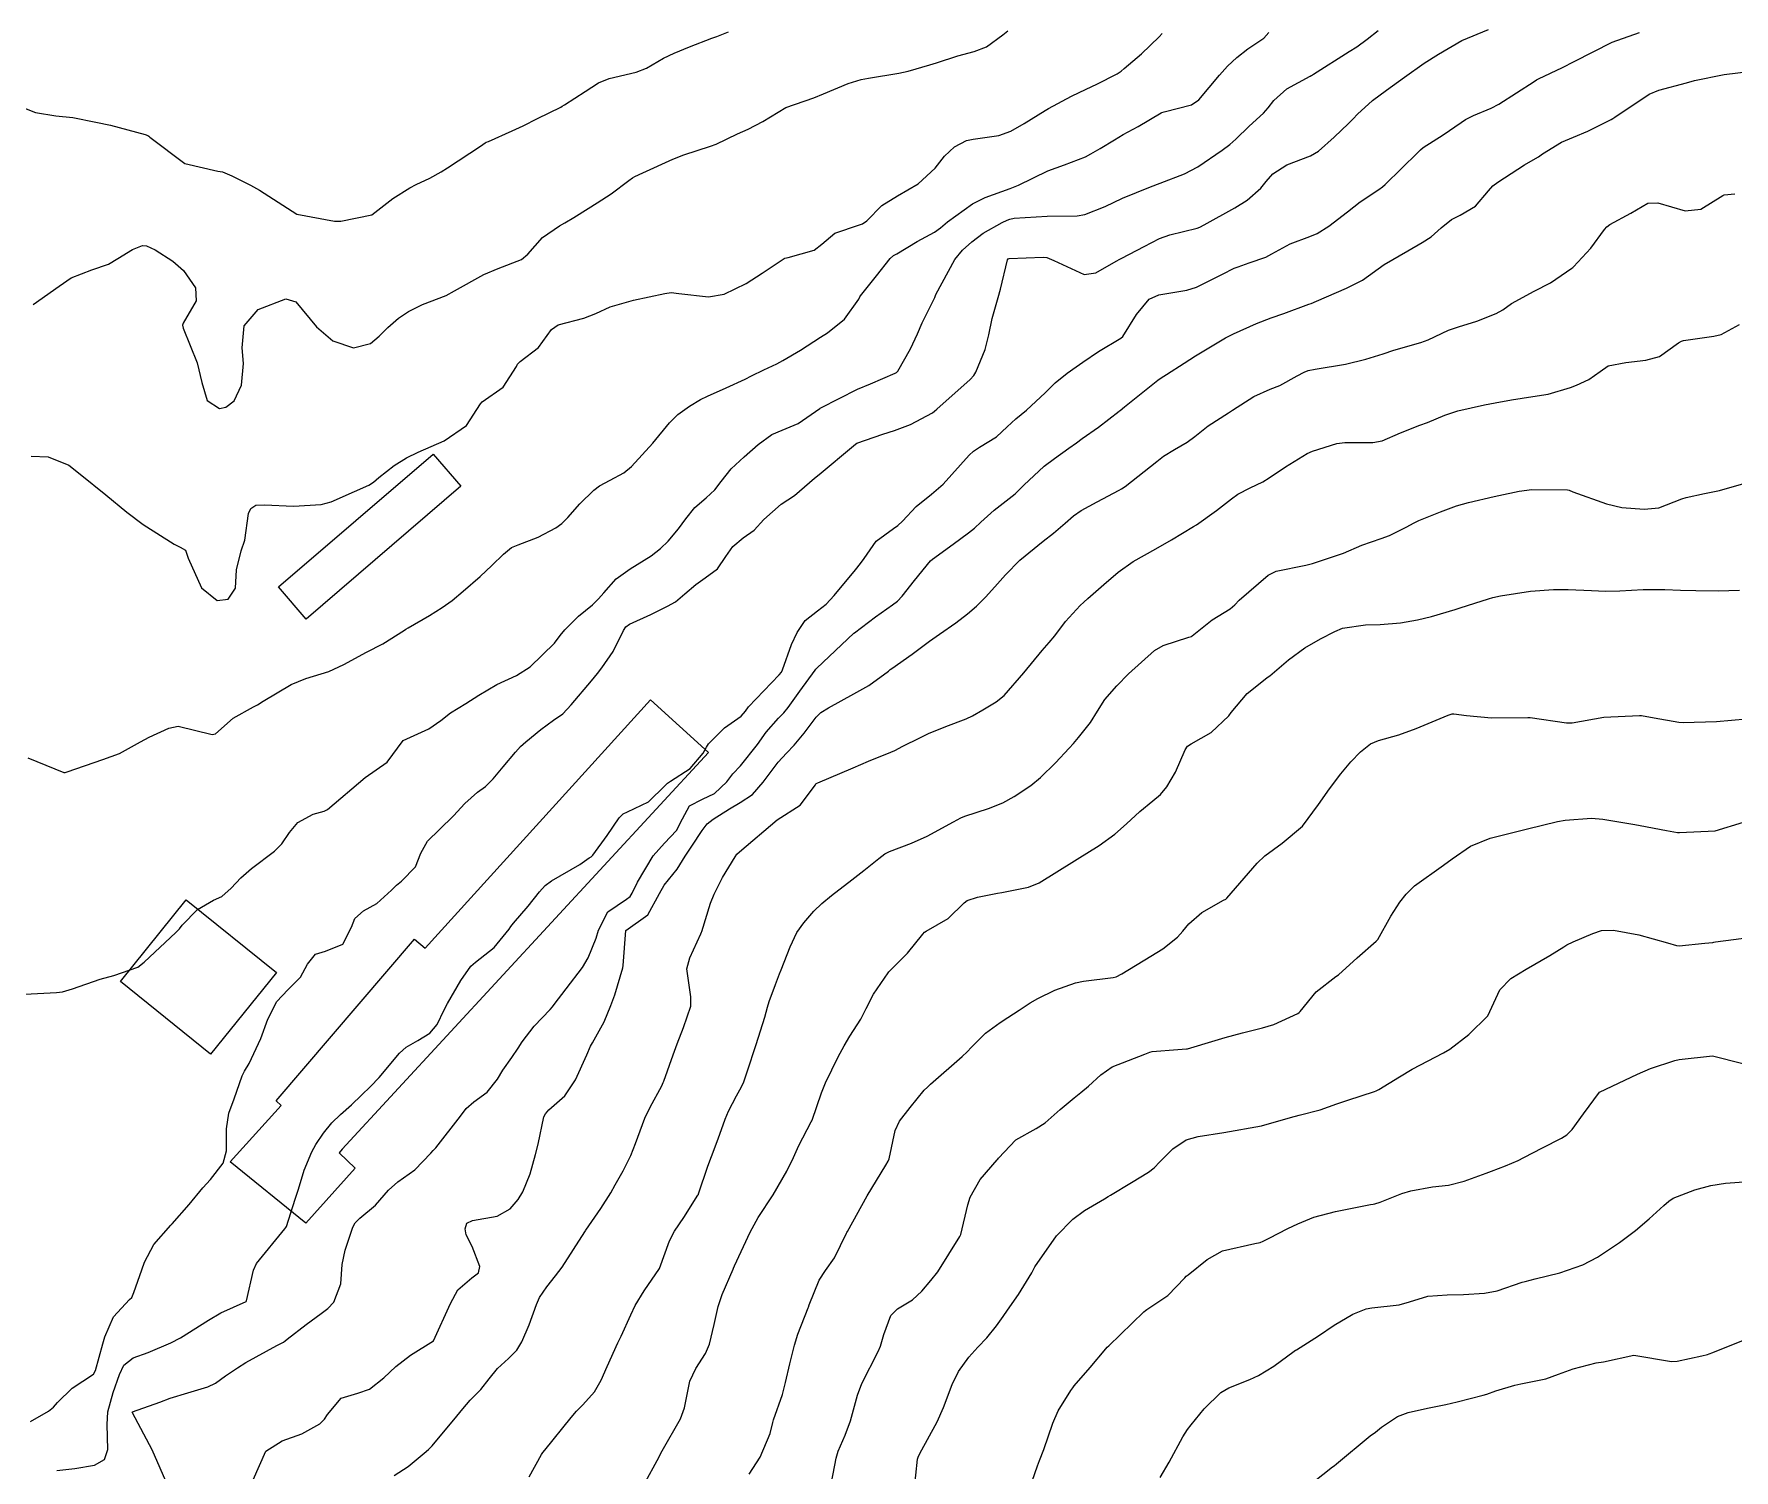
# Model space of a CAD drawing. Header units: metres. Extents: x 298520 to 308411, y 7433745 to 7450750.
# Drawn here: x 301594 to 301684.6, y 7442464.9 to 7442541.5 of the extents above; entities that cross this region are included whole.
import ezdxf

# ---------------------------------------------------------------- set-up
doc = ezdxf.new("R2010")
doc.units = ezdxf.units.M
doc.header["$LTSCALE"] = 10
doc.linetypes.add('DASHED', pattern=[0.75, 0.5, -0.25])
for name, color, linetype in [('Curvas de Nivel 1m', 11, 'Continuous'), ('Curvas de Nivel 5m', 15, 'Continuous'), ('Edificações', 30, 'Continuous'), ('Vias Secundárias', 230, 'DASHED')]:
    doc.layers.add(name, color=color, linetype=linetype)

msp = doc.modelspace()

# ---------------------------------------------------------------- linework, layer by layer
at = {"layer": 'Curvas de Nivel 1m', "flags": 128}
for points, elevation in [([(301592.093, 7442538.09), (301594.085, 7442537.313), (301595.171, 7442537.14), (301596.083, 7442537.048), (301597.301, 7442536.807), (301598.079, 7442536.645), (301599.925, 7442536.151), (301600.074, 7442536.096), (301600.129, 7442536.055), (301600.18, 7442535.998), (301602.052, 7442534.602), (301603.805, 7442534.194), (301604.046, 7442534.143), (301604.549, 7442533.942), (301605.555, 7442533.444), (301606.035, 7442533.177), (301608.023, 7442531.9), (301610.017, 7442531.514), (301610.364, 7442531.528), (301612.023, 7442531.85), (301613.144, 7442532.726), (301614.038, 7442533.299), (301614.384, 7442533.482), (301615.102, 7442533.819), (301615.714, 7442534.148), (301616.048, 7442534.363), (301617.803, 7442535.527), (301618.062, 7442535.702), (301618.111, 7442535.731), (301618.23, 7442535.778), (301619.498, 7442536.34), (301620.075, 7442536.597), (301620.842, 7442536.988), (301622.091, 7442537.607), (301622.17, 7442537.651), (301622.295, 7442537.728), (301623.384, 7442538.433), (301624.105, 7442538.905), (301624.676, 7442539.136), (301626.111, 7442539.461), (301626.667, 7442539.682), (301627.568, 7442540.221), (301628.125, 7442540.481), (301628.96, 7442540.822), (301630.137, 7442541.274), (301630.403, 7442541.372), (301631.032, 7442541.627)], 708), ([(301593.525, 7442490.287), (301595.205, 7442490.374), (301595.527, 7442490.417), (301596.066, 7442490.58), (301597.534, 7442491.085), (301598.256, 7442491.292), (301599.54, 7442491.733), (301599.884, 7442491.995), (301601.559, 7442493.578), (301601.757, 7442493.772), (301601.911, 7442493.967), (301602.716, 7442494.818), (301603.583, 7442495.299), (301604.024, 7442495.508), (301604.515, 7442495.941), (301605.034, 7442496.5), (301605.604, 7442496.997), (301606.82, 7442497.912), (301607.222, 7442498.303), (301607.628, 7442498.911), (301608.079, 7442499.453), (301608.893, 7442499.887), (301609.478, 7442500.049), (301609.645, 7442500.134), (301611.663, 7442501.85), (301612.838, 7442502.672), (301613.683, 7442503.83), (301615.061, 7442504.448), (301615.699, 7442504.894), (301616.214, 7442505.294), (301617.029, 7442505.79), (301617.717, 7442506.234), (301618.678, 7442506.816), (301619.728, 7442507.297), (301620.463, 7442507.749), (301621.746, 7442509.022), (301622.059, 7442509.418), (301622.302, 7442509.725), (301623.028, 7442510.453), (301623.773, 7442511.05), (301624.108, 7442511.377), (301624.382, 7442511.704), (301625.04, 7442512.448), (301625.796, 7442512.983), (301626.913, 7442513.673), (301627.413, 7442514.061), (301627.815, 7442514.449), (301628.366, 7442515.113), (301628.754, 7442515.651), (301629.237, 7442516.248), (301629.844, 7442516.77), (301630.3, 7442517.184), (301630.645, 7442517.632), (301631.172, 7442518.315), (301631.866, 7442518.955), (301632.614, 7442519.609), (301633.332, 7442520.145), (301633.885, 7442520.371), (301634.739, 7442520.733), (301635.902, 7442521.536), (301635.921, 7442521.552), (301635.948, 7442521.569), (301637.913, 7442522.56), (301638.606, 7442522.843), (301639.922, 7442523.406), (301639.994, 7442523.447), (301640.06, 7442523.519), (301640.738, 7442524.709), (301641.107, 7442525.508), (301641.359, 7442526.099), (301641.97, 7442527.337), (301642.026, 7442527.445), (301642.043, 7442527.499), (301642.085, 7442527.609), (301643.093, 7442529.484), (301643.511, 7442529.967), (301644.007, 7442530.42), (301644.599, 7442530.879), (301645.618, 7442531.454), (301645.894, 7442531.581), (301646.025, 7442531.629), (301646.268, 7442531.689), (301648.027, 7442531.793), (301649.622, 7442531.809), (301650.028, 7442531.871), (301651.114, 7442532.307), (301652.037, 7442532.751), (301653.534, 7442533.358), (301654.045, 7442533.541), (301655.341, 7442534.046), (301656.054, 7442534.419), (301657.352, 7442535.311), (301657.757, 7442535.615), (301658.072, 7442535.899), (301658.792, 7442536.584), (301659.548, 7442537.285), (301659.808, 7442537.57), (301660.1, 7442537.959), (301660.798, 7442538.581), (301662.041, 7442539.261), (301662.089, 7442539.284), (301662.113, 7442539.295), (301662.218, 7442539.362), (301664.126, 7442540.567), (301664.535, 7442540.82), (301665.088, 7442541.22), (301665.668, 7442541.687)], 712), ([(301593.671, 7442502.891), (301595.594, 7442502.12), (301595.664, 7442502.109), (301595.766, 7442502.151), (301597.671, 7442502.818), (301598.556, 7442503.129), (301599.68, 7442503.744), (301600.142, 7442503.993), (301601.193, 7442504.475), (301601.692, 7442504.587), (301603.502, 7442504.135), (301603.686, 7442504.182), (301604.63, 7442505.01), (301605.708, 7442505.626), (301605.912, 7442505.725), (301606.227, 7442505.922), (301607.722, 7442506.811), (301608.491, 7442507.126), (301609.729, 7442507.509), (301610.522, 7442507.868), (301611.74, 7442508.527), (301612.6, 7442508.986), (301613.752, 7442509.705), (301613.828, 7442509.753), (301613.948, 7442509.828), (301615.089, 7442510.491), (301615.77, 7442510.918), (301616.291, 7442511.287), (301616.883, 7442511.793), (301617.791, 7442512.578), (301618.42, 7442513.151), (301619.03, 7442513.768), (301619.461, 7442514.111), (301619.811, 7442514.266), (301620.89, 7442514.671), (301621.824, 7442515.166), (301622.153, 7442515.402), (301622.472, 7442515.724), (301623.112, 7442516.446), (301623.847, 7442517.167), (301624.161, 7442517.396), (301624.72, 7442517.701), (301625.449, 7442518.102), (301625.86, 7442518.436), (301626.991, 7442519.673), (301627.89, 7442520.767), (301628.337, 7442521.214), (301628.959, 7442521.649), (301629.543, 7442522.007), (301629.908, 7442522.194), (301630.913, 7442522.625), (301631.918, 7442523.098), (301632.259, 7442523.267), (301632.916, 7442523.6), (301633.599, 7442523.92), (301633.928, 7442524.084), (301634.868, 7442524.646), (301635.94, 7442525.328), (301636.316, 7442525.564), (301637.207, 7442526.298), (301637.97, 7442527.367), (301638.032, 7442527.479), (301638.07, 7442527.539), (301638.916, 7442528.598), (301639.641, 7442529.524), (301639.834, 7442529.683), (301639.997, 7442529.784), (301641.084, 7442530.432), (301642.015, 7442530.939), (301642.341, 7442531.173), (301642.709, 7442531.49), (301644.033, 7442532.451), (301644.709, 7442532.79), (301646.041, 7442533.258), (301646.487, 7442533.443), (301648.051, 7442534.205), (301648.941, 7442534.524), (301650.059, 7442534.96), (301650.345, 7442535.112), (301650.841, 7442535.392), (301651.603, 7442535.852), (301652.074, 7442536.139), (301652.872, 7442536.578), (301654.092, 7442537.301), (301654.125, 7442537.317), (301654.248, 7442537.348), (301655.706, 7442537.725), (301656.099, 7442537.988), (301657.21, 7442539.314), (301657.633, 7442539.794), (301658.127, 7442540.255), (301658.723, 7442540.706), (301659.562, 7442541.286), (301659.843, 7442541.586)], 711), ([(301593.81, 7442467.502), (301594.78, 7442468.055), (301595.039, 7442468.27), (301595.26, 7442468.512), (301596.037, 7442469.273), (301597.17, 7442470.022), (301597.285, 7442470.23), (301597.669, 7442471.646), (301597.788, 7442472.015), (301598.235, 7442473.089), (301599.097, 7442474.002), (301599.213, 7442474.112), (301599.329, 7442474.39), (301599.757, 7442475.586), (301599.891, 7442475.995), (301600.401, 7442476.951), (301601.308, 7442477.981), (301601.34, 7442478.013), (301601.374, 7442478.043), (301602.282, 7442479.074), (301603.011, 7442479.956), (301603.407, 7442480.406), (301604.082, 7442481.278), (301604.27, 7442481.942), (301604.274, 7442483.103), (301604.397, 7442483.94), (301604.675, 7442484.717), (301605.099, 7442485.934), (301605.224, 7442486.184), (301605.48, 7442486.603), (301606.097, 7442487.921), (301606.469, 7442488.955), (301606.949, 7442489.909), (301607.529, 7442490.526), (301608.221, 7442491.208), (301608.586, 7442491.89), (301609.005, 7442492.429), (301609.55, 7442492.592), (301610.473, 7442492.952), (301610.936, 7442493.866), (301611.106, 7442494.329), (301611.576, 7442494.746), (301612.291, 7442495.134), (301613.066, 7442495.835), (301613.324, 7442496.104), (301613.598, 7442496.317), (301614.351, 7442497.077), (301614.634, 7442497.82), (301614.976, 7442498.46), (301615.626, 7442499.083), (301616.372, 7442499.799), (301616.968, 7442500.465), (301617.652, 7442501.063), (301618.07, 7442501.363), (301618.482, 7442501.772), (301619.026, 7442502.41), (301619.677, 7442503.192), (301619.94, 7442503.498), (301620.22, 7442503.755), (301621.027, 7442504.413), (301621.7, 7442504.899), (301622.195, 7442505.243), (301622.643, 7442505.726), (301623.726, 7442507.009), (301624.044, 7442507.392), (301624.27, 7442507.705), (301624.874, 7442508.567), (301625.429, 7442509.693), (301625.555, 7442509.893), (301625.758, 7442510.035), (301626.894, 7442510.545), (301627.773, 7442510.984), (301628.206, 7442511.227), (301628.701, 7442511.651), (301629.286, 7442512.147), (301629.791, 7442512.492), (301630.446, 7442512.984), (301630.889, 7442513.629), (301631.265, 7442514.171), (301631.818, 7442514.633), (301632.399, 7442515.037), (301632.908, 7442515.604), (301633.841, 7442516.427), (301634.544, 7442516.885), (301635.346, 7442517.575), (301635.609, 7442517.819), (301635.857, 7442518.013), (301637.692, 7442519.543), (301637.793, 7442519.623), (301637.875, 7442519.677), (301639.256, 7442520.153), (301639.885, 7442520.353), (301640.725, 7442520.677), (301641.9, 7442521.305), (301642.012, 7442521.388), (301642.131, 7442521.497), (301643.919, 7442523.079), (301644.107, 7442523.282), (301644.219, 7442523.467), (301644.719, 7442524.678), (301644.914, 7442525.46), (301645.079, 7442526.336), (301645.412, 7442527.456), (301645.54, 7442527.892), (301645.9, 7442529.451), (301645.94, 7442529.504), (301645.994, 7442529.524), (301647.809, 7442529.609), (301647.995, 7442529.585), (301648.381, 7442529.416), (301649.986, 7442528.675), (301650.611, 7442528.769), (301651.701, 7442529.383), (301651.886, 7442529.49), (301651.995, 7442529.548), (301653.191, 7442530.177), (301654.011, 7442530.588), (301654.563, 7442530.796), (301656.02, 7442531.15), (301656.155, 7442531.194), (301656.39, 7442531.324), (301658.032, 7442532.231), (301658.685, 7442532.645), (301659.417, 7442533.286), (301659.702, 7442533.628), (301660.051, 7442534.041), (301660.803, 7442534.525), (301662.06, 7442534.997), (301662.479, 7442535.254), (301663.313, 7442536.003), (301664.085, 7442536.722), (301664.334, 7442536.983), (301664.56, 7442537.225), (301665.36, 7442537.957), (301666.106, 7442538.515), (301667.066, 7442539.196), (301668.121, 7442539.943), (301668.876, 7442540.422), (301670.133, 7442541.16), (301671.553, 7442541.735)], 713), ([(301593.963, 7442527.076), (301595.341, 7442528.049), (301595.978, 7442528.505), (301597.082, 7442528.929), (301597.985, 7442529.23), (301598.474, 7442529.529), (301599.251, 7442530.007), (301599.781, 7442530.218), (301599.996, 7442530.203), (301600.461, 7442529.993), (301601.404, 7442529.395), (301601.982, 7442528.891), (301602.606, 7442527.964), (301602.651, 7442527.278), (301601.954, 7442526.078), (301601.922, 7442525.97), (301601.951, 7442525.811), (301602.698, 7442523.962), (301602.954, 7442522.918), (301603.23, 7442521.957), (301603.897, 7442521.538), (301604.235, 7442521.609), (301604.672, 7442521.942), (301605.07, 7442522.78), (301605.169, 7442523.938), (301605.107, 7442524.767), (301605.213, 7442525.937), (301605.962, 7442526.804), (301607.438, 7442527.378), (301607.966, 7442527.224), (301609.071, 7442525.889), (301609.942, 7442525.132), (301611.038, 7442524.762), (301611.94, 7442524.993), (301612.408, 7442525.383), (301612.865, 7442525.841), (301613.446, 7442526.348), (301613.962, 7442526.703), (301614.716, 7442527.072), (301615.97, 7442527.564), (301616.426, 7442527.803), (301617.982, 7442528.677), (301618.755, 7442529.002), (301619.99, 7442529.48), (301620.334, 7442529.755), (301621.108, 7442530.642), (301622.016, 7442531.274), (301622.311, 7442531.435), (301622.793, 7442531.722), (301623.545, 7442532.197), (301624.031, 7442532.498), (301624.768, 7442532.97), (301625.719, 7442533.693), (301625.904, 7442533.832), (301626.045, 7442533.91), (301626.468, 7442534.105), (301628.055, 7442534.827), (301628.65, 7442535.061), (301630.062, 7442535.517), (301630.374, 7442535.635), (301631.514, 7442536.175), (301632.075, 7442536.43), (301632.856, 7442536.828), (301634.093, 7442537.59), (301635.573, 7442538.101), (301636.1, 7442538.307), (301637.415, 7442538.86), (301638.108, 7442539.075), (301638.497, 7442539.148), (301640.112, 7442539.406), (301640.61, 7442539.513), (301641.762, 7442539.851), (301642.12, 7442539.971), (301643.264, 7442540.34), (301644.129, 7442540.563), (301644.782, 7442540.815), (301645.664, 7442541.455), (301645.931, 7442541.666)], 709), ([(301595.221, 7442464.885), (301596.187, 7442465), (301597.224, 7442465.169), (301597.76, 7442465.483), (301597.935, 7442466.013), (301597.913, 7442467.346), (301597.942, 7442468.013), (301598.232, 7442469.047), (301598.57, 7442470.007), (301598.793, 7442470.5), (301599.292, 7442470.893), (301600.097, 7442471.19), (301601.3, 7442471.699), (301601.821, 7442471.972), (301603.313, 7442472.915), (301603.97, 7442473.29), (301605.323, 7442473.908), (301605.341, 7442473.93), (301605.702, 7442475.571), (301605.87, 7442475.922), (301607.372, 7442477.783), (301607.425, 7442477.847), (301607.458, 7442477.899), (301607.928, 7442479.361), (301608.103, 7442479.893), (301608.402, 7442480.902), (301608.81, 7442481.886), (301609.036, 7442482.275), (301609.433, 7442482.886), (301609.877, 7442483.437), (301610.347, 7442483.871), (301610.927, 7442484.389), (301611.459, 7442484.905), (301611.95, 7442485.369), (301612.406, 7442485.846), (301613.486, 7442487.144), (301613.85, 7442487.466), (301614.473, 7442487.82), (301615.102, 7442488.21), (301615.506, 7442488.683), (301615.872, 7442489.45), (301616.044, 7442489.802), (301616.758, 7442491.014), (301617.292, 7442491.784), (301617.545, 7442491.996), (301618.534, 7442492.789), (301619.335, 7442493.762), (301619.428, 7442493.898), (301619.568, 7442494.073), (301620.353, 7442494.98), (301620.957, 7442495.746), (301621.251, 7442496.089), (301621.599, 7442496.347), (301623.109, 7442497.218), (301623.611, 7442497.557), (301623.7, 7442497.622), (301623.795, 7442497.708), (301624.567, 7442498.757), (301625.204, 7442499.694), (301625.422, 7442499.906), (301625.638, 7442500.022), (301626.766, 7442500.553), (301627.659, 7442501.428), (301627.778, 7442501.541), (301627.93, 7442501.657), (301628.979, 7442502.338), (301629.678, 7442503.15), (301629.859, 7442503.46), (301629.97, 7442503.637), (301630.818, 7442504.507), (301631.705, 7442505.114), (301631.933, 7442505.393), (301632.1, 7442505.614), (301633.73, 7442507.323), (301633.852, 7442507.469), (301633.912, 7442507.588), (301634.388, 7442508.942), (301634.689, 7442509.581), (301635.114, 7442510.225), (301635.77, 7442510.731), (301636.241, 7442511.098), (301636.665, 7442511.557), (301637.797, 7442512.925), (301638.072, 7442513.266), (301638.257, 7442513.535), (301638.899, 7442514.446), (301639.827, 7442515.136), (301640.059, 7442515.288), (301640.3, 7442515.515), (301641.042, 7442516.307), (301641.847, 7442516.956), (301642.467, 7442517.491), (301643.869, 7442519.04), (301644.088, 7442519.25), (301644.41, 7442519.465), (301645.317, 7442520.02), (301645.889, 7442520.544), (301646.355, 7442520.984), (301646.915, 7442521.435), (301647.912, 7442522.371), (301648.437, 7442522.896), (301649.081, 7442523.408), (301649.574, 7442523.756), (301649.929, 7442524.008), (301650.757, 7442524.57), (301651.942, 7442525.286), (301652.046, 7442525.378), (301652.782, 7442526.546), (301653.457, 7442527.358), (301653.975, 7442527.598), (301655.469, 7442527.845), (301655.98, 7442527.995), (301657.374, 7442528.696), (301657.99, 7442529.011), (301658.196, 7442529.093), (301658.793, 7442529.292), (301659.672, 7442529.609), (301660, 7442529.78), (301660.969, 7442530.31), (301662.015, 7442530.708), (301662.405, 7442530.866), (301663.031, 7442531.245), (301664.031, 7442532.027), (301664.709, 7442532.55), (301665.697, 7442533.213), (301665.899, 7442533.357), (301666.046, 7442533.483), (301667.775, 7442535.184), (301667.92, 7442535.327), (301668.067, 7442535.451), (301669.13, 7442536.117), (301670.087, 7442536.777), (301670.314, 7442536.934), (301670.74, 7442537.154), (301671.688, 7442537.553), (301672.099, 7442537.767), (301673.975, 7442538.975), (301674.112, 7442539.067), (301674.141, 7442539.082), (301674.206, 7442539.109), (301675.494, 7442539.721), (301676.122, 7442540.03), (301678.133, 7442541.06), (301679.595, 7442541.591)], 714), ([(301605.686, 7442464.392), (301606.365, 7442465.913), (301607.239, 7442466.467), (301608.288, 7442466.844), (301609.248, 7442467.387), (301609.494, 7442467.634), (301609.647, 7442467.876), (301610.389, 7442468.746), (301611.27, 7442469.006), (301611.894, 7442469.23), (301612.66, 7442469.839), (301613.289, 7442470.442), (301614.071, 7442471.046), (301615.303, 7442471.81), (301616.201, 7442473.797), (301616.602, 7442474.523), (301617.344, 7442475.156), (301617.695, 7442475.429), (301617.776, 7442475.776), (301617.364, 7442476.839), (301617.042, 7442477.457), (301616.99, 7442477.786), (301617.088, 7442478.073), (301617.379, 7442478.217), (301618.695, 7442478.455), (301619.389, 7442478.836), (301619.816, 7442479.337), (301620.071, 7442479.753), (301620.45, 7442480.713), (301620.746, 7442481.747), (301620.877, 7442482.297), (301621.19, 7442483.743), (301621.267, 7442483.92), (301621.449, 7442484.122), (301622.307, 7442484.88), (301622.874, 7442485.719), (301623.486, 7442487.057), (301623.682, 7442487.517), (301623.78, 7442487.707), (301624.393, 7442488.818), (301624.757, 7442489.698), (301624.962, 7442490.255), (301625.393, 7442491.692), (301625.413, 7442491.822), (301625.563, 7442493.69), (301626.725, 7442494.523), (301627.356, 7442495.664), (301627.597, 7442496.103), (301628.292, 7442496.967), (301628.727, 7442497.649), (301629.075, 7442498.189), (301629.627, 7442499.02), (301629.889, 7442499.379), (301630.212, 7442499.634), (301631.08, 7442500.187), (301631.646, 7442500.517), (301632.313, 7442500.95), (301632.876, 7442501.602), (301633.674, 7442502.66), (301634.121, 7442503.143), (301634.528, 7442503.582), (301635.056, 7442504.213), (301635.705, 7442505.062), (301635.957, 7442505.318), (301636.357, 7442505.56), (301637.721, 7442506.31), (301638.509, 7442506.748), (301639.556, 7442507.522), (301639.653, 7442507.602), (301639.734, 7442507.667), (301640.825, 7442508.426), (301641.749, 7442509.121), (301642.272, 7442509.492), (301643.143, 7442510.099), (301643.769, 7442510.573), (301644.259, 7442510.982), (301644.733, 7442511.461), (301645.227, 7442512.017), (301645.795, 7442512.666), (301646.562, 7442513.439), (301647.813, 7442514.447), (301648.358, 7442514.874), (301648.972, 7442515.409), (301649.428, 7442515.805), (301649.833, 7442516.091), (301650.677, 7442516.555), (301651.85, 7442517.177), (301651.979, 7442517.25), (301652.173, 7442517.375), (301653.867, 7442518.71), (301654.23, 7442518.986), (301654.806, 7442519.341), (301655.476, 7442519.737), (301655.884, 7442520.043), (301656.608, 7442520.603), (301657.69, 7442521.303), (301657.904, 7442521.44), (301659.035, 7442522.166), (301659.916, 7442522.561), (301660.43, 7442522.763), (301661.35, 7442523.266), (301661.714, 7442523.473), (301661.926, 7442523.557), (301662.302, 7442523.63), (301663.93, 7442523.897), (301665, 7442524.152), (301665.935, 7442524.446), (301666.509, 7442524.632), (301667.941, 7442525.043), (301668.334, 7442525.184), (301669.414, 7442525.702), (301669.954, 7442525.884), (301670.929, 7442526.179), (301671.965, 7442526.598), (301672.304, 7442526.799), (301672.775, 7442527.128), (301673.98, 7442527.794), (301674.853, 7442528.233), (301675.992, 7442529.008), (301676.035, 7442529.047), (301676.085, 7442529.089), (301677.001, 7442530.082), (301677.725, 7442531.073), (301677.861, 7442531.226), (301678.017, 7442531.337), (301679.129, 7442531.951), (301680.035, 7442532.487), (301680.569, 7442532.501), (301682.029, 7442532.08), (301682.869, 7442532.169), (301684.041, 7442532.89), (301684.114, 7442532.917), (301684.672, 7442532.984)], 716), ([(301613.215, 7442464.619), (301613.944, 7442465.101), (301614.807, 7442465.814), (301615.036, 7442466.01), (301615.237, 7442466.212), (301616.541, 7442467.791), (301616.862, 7442468.183), (301617.266, 7442468.633), (301617.832, 7442469.217), (301618.276, 7442469.77), (301618.719, 7442470.335), (301619.294, 7442470.869), (301619.743, 7442471.311), (301620.021, 7442471.753), (301620.399, 7442472.662), (301620.786, 7442473.745), (301620.956, 7442474.117), (301621.337, 7442474.679), (301621.81, 7442475.269), (301622.16, 7442475.728), (301623.372, 7442477.622), (301623.406, 7442477.676), (301623.426, 7442477.709), (301624.23, 7442478.862), (301624.749, 7442479.697), (301624.985, 7442480.116), (301625.415, 7442480.866), (301625.823, 7442481.684), (301626.071, 7442482.322), (301626.574, 7442483.673), (301626.851, 7442484.27), (301627.469, 7442485.41), (301627.555, 7442485.576), (301627.586, 7442485.659), (301628.083, 7442487.058), (301628.296, 7442487.652), (301628.628, 7442488.522), (301629.015, 7442489.645), (301629.016, 7442490.15), (301628.817, 7442491.647), (301628.97, 7442492.225), (301629.562, 7442493.515), (301629.595, 7442493.607), (301629.611, 7442493.64), (301630.073, 7442495.147), (301630.259, 7442495.633), (301630.714, 7442496.517), (301631.383, 7442497.622), (301631.482, 7442497.753), (301631.616, 7442497.887), (301633.633, 7442499.59), (301634.856, 7442500.366), (301635.661, 7442501.465), (301635.708, 7442501.523), (301635.796, 7442501.568), (301637.671, 7442502.367), (301638.494, 7442502.713), (301639.68, 7442503.193), (301639.905, 7442503.294), (301640.327, 7442503.514), (301641.223, 7442503.971), (301641.693, 7442504.193), (301642.624, 7442504.561), (301643.706, 7442504.981), (301644.035, 7442505.14), (301644.59, 7442505.461), (301645.292, 7442505.88), (301645.721, 7442506.225), (301646.782, 7442507.434), (301647.745, 7442508.622), (301648.118, 7442509.048), (301648.423, 7442509.413), (301649.005, 7442510.167), (301649.777, 7442511.021), (301649.972, 7442511.206), (301650.196, 7442511.396), (301651.032, 7442512.146), (301651.797, 7442512.802), (301652.613, 7442513.368), (301653.81, 7442514.046), (301654.64, 7442514.516), (301655.822, 7442515.233), (301655.974, 7442515.328), (301657.053, 7442516.094), (301657.844, 7442516.718), (301658.188, 7442516.956), (301658.834, 7442517.29), (301659.513, 7442517.627), (301659.858, 7442517.835), (301660.724, 7442518.412), (301661.872, 7442519.131), (301662.161, 7442519.256), (301663.461, 7442519.655), (301663.88, 7442519.714), (301665.382, 7442519.713), (301665.882, 7442519.809), (301666.853, 7442520.236), (301667.895, 7442520.634), (301668.301, 7442520.779), (301669.213, 7442521.17), (301669.905, 7442521.413), (301671.332, 7442521.722), (301671.91, 7442521.825), (301672.774, 7442521.99), (301673.913, 7442522.161), (301674.731, 7442522.286), (301675.918, 7442522.645), (301676.234, 7442522.773), (301676.889, 7442523.08), (301677.493, 7442523.509), (301677.93, 7442523.81), (301678.862, 7442523.986), (301679.934, 7442524.107), (301680.659, 7442524.31), (301681.682, 7442525.023), (301681.839, 7442525.126), (301681.945, 7442525.161), (301683.563, 7442525.381), (301683.95, 7442525.473), (301684.921, 7442526.018)], 717), ([(301620.41, 7442464.553), (301621.062, 7442465.742), (301621.128, 7442465.847), (301621.235, 7442465.979), (301622.645, 7442467.719), (301622.922, 7442468.051), (301623.263, 7442468.395), (301623.887, 7442469.091), (301624.247, 7442469.7), (301624.56, 7442470.428), (301625.138, 7442471.692), (301625.19, 7442471.805), (301625.307, 7442472.052), (301625.815, 7442473.188), (301626.06, 7442473.683), (301626.536, 7442474.477), (301627.353, 7442475.66), (301627.89, 7442477.133), (301628.158, 7442477.652), (301628.648, 7442478.383), (301629.402, 7442479.578), (301629.428, 7442479.615), (301629.433, 7442479.64), (301629.925, 7442481.128), (301630.121, 7442481.633), (301630.481, 7442482.58), (301630.849, 7442483.626), (301631.027, 7442484.046), (301631.462, 7442484.875), (301631.732, 7442485.353), (301631.852, 7442485.614), (301632.024, 7442486.158), (301632.501, 7442487.605), (301632.971, 7442489.062), (301633.118, 7442489.596), (301633.206, 7442489.906), (301633.531, 7442490.811), (301633.75, 7442491.377), (301633.83, 7442491.587), (301634.311, 7442492.827), (301634.68, 7442493.579), (301635.039, 7442494.107), (301635.58, 7442494.718), (301636.014, 7442495.136), (301636.514, 7442495.556), (301637.601, 7442496.383), (301638.252, 7442496.888), (301639.04, 7442497.526), (301639.368, 7442497.77), (301639.617, 7442497.902), (301640.778, 7442498.351), (301641.625, 7442498.719), (301643.026, 7442499.479), (301643.409, 7442499.701), (301643.638, 7442499.792), (301644.9, 7442500.201), (301645.649, 7442500.504), (301646.26, 7442500.838), (301647.145, 7442501.428), (301647.667, 7442501.848), (301648.463, 7442502.624), (301649.194, 7442503.405), (301649.424, 7442503.665), (301649.692, 7442503.977), (301650.321, 7442504.777), (301650.699, 7442505.39), (301651.1, 7442506.005), (301651.727, 7442506.742), (301652.359, 7442507.371), (301653.746, 7442508.62), (301654.2, 7442508.893), (301655.578, 7442509.332), (301655.711, 7442509.373), (301655.754, 7442509.404), (301656.822, 7442510.264), (301657.776, 7442510.844), (301658.025, 7442511.06), (301658.248, 7442511.303), (301659.797, 7442512.643), (301660.225, 7442512.849), (301661.802, 7442513.179), (301662.16, 7442513.255), (301663.809, 7442513.81), (301664.79, 7442514.244), (301665.817, 7442514.601), (301666.267, 7442514.757), (301667.16, 7442515.197), (301667.584, 7442515.435), (301667.828, 7442515.555), (301668.992, 7442516.016), (301669.841, 7442516.333), (301670.476, 7442516.521), (301671.848, 7442516.832), (301672.101, 7442516.884), (301673.187, 7442517.12), (301673.854, 7442517.202), (301675.76, 7442517.185), (301675.854, 7442517.166), (301676.049, 7442517.088), (301677.843, 7442516.437), (301678.651, 7442516.247), (301679.84, 7442516.161), (301680.633, 7442516.24), (301681.848, 7442516.703), (301682.08, 7442516.786), (301683.072, 7442517.002), (301683.855, 7442517.159), (301685.277, 7442517.558)], 718), ([(301626.604, 7442464.284), (301627.229, 7442465.426), (301627.31, 7442465.59), (301627.348, 7442465.668), (301627.499, 7442465.93), (301628.479, 7442467.652), (301628.676, 7442468.235), (301628.97, 7442469.645), (301629.29, 7442470.338), (301629.811, 7442471.121), (301630.015, 7442471.633), (301630.269, 7442472.675), (301630.482, 7442473.628), (301630.687, 7442474.272), (301631.276, 7442475.621), (301631.298, 7442475.676), (301631.355, 7442475.799), (301632.189, 7442477.608), (301632.61, 7442478.376), (301633.403, 7442479.59), (301634.144, 7442480.854), (301634.492, 7442481.579), (301634.785, 7442482.221), (301635.442, 7442483.484), (301635.475, 7442483.537), (301635.487, 7442483.57), (301635.993, 7442485.037), (301636.197, 7442485.563), (301636.883, 7442486.945), (301637.204, 7442487.544), (301637.498, 7442488.045), (301638.08, 7442488.961), (301638.373, 7442489.531), (301638.762, 7442490.29), (301639.542, 7442491.429), (301639.581, 7442491.481), (301639.621, 7442491.519), (301640.582, 7442492.481), (301641.393, 7442493.502), (301641.473, 7442493.593), (301641.565, 7442493.658), (301642.733, 7442494.325), (301643.588, 7442495.16), (301643.762, 7442495.296), (301644.309, 7442495.463), (301645.369, 7442495.679), (301645.596, 7442495.723), (301647.031, 7442496.003), (301647.601, 7442496.223), (301649.472, 7442497.402), (301649.614, 7442497.488), (301650.794, 7442498.216), (301651.627, 7442498.828), (301652.25, 7442499.371), (301652.967, 7442500.036), (301653.652, 7442500.597), (301654.059, 7442500.944), (301654.4, 7442501.343), (301654.868, 7442502.141), (301655.385, 7442503.333), (301655.504, 7442503.514), (301655.688, 7442503.653), (301656.763, 7442504.253), (301657.701, 7442505.137), (301657.827, 7442505.308), (301658.681, 7442506.333), (301659.731, 7442507.16), (301659.8, 7442507.211), (301659.883, 7442507.278), (301660.879, 7442508.131), (301661.748, 7442508.762), (301662.591, 7442509.247), (301663.351, 7442509.644), (301663.762, 7442509.807), (301664.982, 7442510), (301665.765, 7442510.018), (301666.864, 7442510.101), (301667.769, 7442510.265), (301668.51, 7442510.441), (301669.778, 7442510.81), (301670.043, 7442510.893), (301670.822, 7442511.15), (301671.549, 7442511.379), (301671.786, 7442511.442), (301672.189, 7442511.536), (301673.79, 7442511.789), (301675.014, 7442511.875), (301675.791, 7442511.881), (301677.042, 7442511.826), (301677.79, 7442511.79), (301678.545, 7442511.813), (301679.791, 7442511.88), (301680.95, 7442511.869), (301681.791, 7442511.837), (301682.607, 7442511.824), (301683.791, 7442511.798), (301684.936, 7442511.834)], 719), ([(301636.521, 7442464.249), (301636.769, 7442465.555), (301636.873, 7442465.917), (301637.245, 7442466.778), (301637.53, 7442467.546), (301637.903, 7442468.911), (301638.131, 7442469.537), (301639.008, 7442471.233), (301639.132, 7442471.523), (301639.309, 7442472.151), (301639.682, 7442473.153), (301640.047, 7442473.513), (301640.84, 7442473.995), (301641.337, 7442474.448), (301641.82, 7442475.019), (301642.184, 7442475.488), (301643.372, 7442477.368), (301643.405, 7442477.437), (301643.414, 7442477.47), (301643.792, 7442479.063), (301643.923, 7442479.465), (301644.448, 7442480.418), (301645.348, 7442481.451), (301645.382, 7442481.492), (301645.424, 7442481.553), (301646.348, 7442482.527), (301647.44, 7442483.129), (301647.907, 7442483.423), (301648.719, 7442484.146), (301649.463, 7442484.77), (301649.814, 7442485.05), (301650.224, 7442485.392), (301650.879, 7442485.986), (301651.483, 7442486.421), (301653.226, 7442487.089), (301653.491, 7442487.196), (301653.61, 7442487.23), (301654.993, 7442487.335), (301655.445, 7442487.379), (301655.493, 7442487.384), (301656.982, 7442487.831), (301657.5, 7442487.98), (301658.44, 7442488.233), (301659.505, 7442488.492), (301660.099, 7442488.682), (301661.381, 7442489.261), (301661.458, 7442489.317), (301661.515, 7442489.375), (301662.365, 7442490.413), (301663.417, 7442491.232), (301663.544, 7442491.327), (301664.542, 7442492.231), (301665.562, 7442493.123), (301665.606, 7442493.166), (301665.641, 7442493.209), (301666.338, 7442494.446), (301666.822, 7442495.198), (301667.158, 7442495.634), (301667.602, 7442496.063), (301669.147, 7442497.167), (301669.616, 7442497.517), (301670.584, 7442498.189), (301671.628, 7442498.613), (301673.633, 7442499.11), (301675.233, 7442499.5), (301675.64, 7442499.574), (301677.044, 7442499.674), (301677.641, 7442499.626), (301679.343, 7442499.338), (301679.637, 7442499.289), (301681.033, 7442499.026), (301681.632, 7442498.92), (301681.737, 7442498.914), (301683.633, 7442499), (301685.144, 7442499.473)], 721), ([(301640.921, 7442463.789), (301641.111, 7442465.501), (301641.138, 7442465.597), (301641.236, 7442465.793), (301642.157, 7442467.486), (301642.496, 7442468.25), (301642.946, 7442469.475), (301643.29, 7442470.161), (301643.837, 7442470.926), (301644.328, 7442471.46), (301644.804, 7442471.959), (301645.314, 7442472.596), (301645.668, 7442473.098), (301645.908, 7442473.444), (301646.492, 7442474.282), (301647.208, 7442475.431), (301647.254, 7442475.531), (301647.356, 7442475.744), (301648.523, 7442477.413), (301649.382, 7442478.298), (301650.017, 7442478.763), (301651.067, 7442479.383), (301651.278, 7442479.498), (301651.396, 7442479.569), (301652.522, 7442480.247), (301653.415, 7442480.807), (301653.726, 7442481.039), (301654.031, 7442481.344), (301654.715, 7442482.052), (301655.435, 7442482.516), (301656.065, 7442482.695), (301657.439, 7442482.912), (301659.443, 7442483.28), (301660.995, 7442483.719), (301661.452, 7442483.837), (301662.575, 7442484.125), (301663.461, 7442484.438), (301664.041, 7442484.647), (301665.471, 7442485.098), (301665.551, 7442485.13), (301665.693, 7442485.208), (301666.796, 7442485.88), (301667.484, 7442486.296), (301669.14, 7442487.165), (301669.495, 7442487.365), (301670.506, 7442488.147), (301671.513, 7442489.14), (301672.152, 7442490.516), (301672.741, 7442491.128), (301673.548, 7442491.625), (301674.814, 7442492.36), (301675.56, 7442492.817), (301675.728, 7442492.922), (301676.054, 7442493.085), (301677.11, 7442493.532), (301677.569, 7442493.681), (301678.213, 7442493.704), (301679.567, 7442493.464), (301681.083, 7442493.025), (301681.562, 7442492.884), (301681.711, 7442492.869), (301683.075, 7442493.005), (301683.513, 7442493.051), (301683.564, 7442493.061), (301683.642, 7442493.077), (301685.567, 7442493.334)], 722), ([(301647.216, 7442464.316), (301647.509, 7442465.145), (301647.608, 7442465.424), (301647.835, 7442466.017), (301648.317, 7442467.414), (301648.6, 7442468.073), (301649.279, 7442469.159), (301649.38, 7442469.3), (301649.463, 7442469.398), (301650.304, 7442470.378), (301651.143, 7442471.382), (301651.221, 7442471.463), (301651.305, 7442471.541), (301653.166, 7442473.352), (301653.253, 7442473.422), (301653.325, 7442473.47), (301654.444, 7442474.231), (301655.35, 7442475.156), (301655.436, 7442475.245), (301655.53, 7442475.328), (301656.545, 7442476.134), (301657.366, 7442476.605), (301659.082, 7442476.996), (301659.371, 7442477.056), (301659.535, 7442477.115), (301659.853, 7442477.275), (301660.847, 7442477.796), (301661.381, 7442478.049), (301662.244, 7442478.392), (301663.388, 7442478.704), (301665.256, 7442479.076), (301665.392, 7442479.089), (301665.495, 7442479.106), (301665.767, 7442479.206), (301666.933, 7442479.661), (301667.402, 7442479.813), (301668.56, 7442480.018), (301669.407, 7442480.11), (301670.25, 7442480.312), (301671.417, 7442480.739), (301671.707, 7442480.849), (301672.446, 7442481.13), (301673.124, 7442481.425), (301673.427, 7442481.578), (301674.423, 7442482.095), (301675.438, 7442482.611), (301675.73, 7442482.797), (301676.017, 7442483.084), (301676.616, 7442483.918), (301677.473, 7442485.07), (301679.483, 7442486.031), (301680.192, 7442486.326), (301681.49, 7442486.76), (301681.706, 7442486.803), (301683.493, 7442487), (301685.105, 7442486.592)], 723), ([(301654.05, 7442464.518), (301654.527, 7442465.341), (301655.247, 7442466.691), (301655.497, 7442467.081), (301655.689, 7442467.326), (301656.396, 7442468.185), (301657.27, 7442469.045), (301657.707, 7442469.303), (301658.822, 7442469.745), (301659.283, 7442469.96), (301660.101, 7442470.461), (301661.188, 7442471.261), (301661.258, 7442471.305), (301661.304, 7442471.331), (301662.493, 7442472.066), (301663.317, 7442472.636), (301664.312, 7442473.225), (301665.027, 7442473.515), (301665.328, 7442473.572), (301666.794, 7442473.732), (301667.333, 7442473.885), (301668.319, 7442474.194), (301669.34, 7442474.267), (301670.211, 7442474.28), (301671.341, 7442474.351), (301672.011, 7442474.465), (301673.35, 7442474.926), (301673.496, 7442474.972), (301674.036, 7442475.11), (301675.356, 7442475.434), (301676.584, 7442475.855), (301677.365, 7442476.269), (301678.529, 7442477.053), (301679.379, 7442477.688), (301680.109, 7442478.309), (301680.891, 7442479.025), (301681.159, 7442479.259), (301681.399, 7442479.414), (301682.551, 7442479.863), (301683.409, 7442480.096), (301684.186, 7442480.214), (301685.413, 7442480.298)], 724)]:
    msp.add_lwpolyline(points, dxfattribs=dict(at, elevation=elevation))
at = {"layer": 'Curvas de Nivel 5m', "flags": 128}
for points, elevation in [([(301593.862, 7442518.987), (301594.759, 7442518.954), (301595.858, 7442518.504), (301596.458, 7442518.034), (301597.842, 7442516.925), (301598.95, 7442516.009), (301599.823, 7442515.347), (301601.482, 7442514.3), (301601.805, 7442514.141), (301602.083, 7442513.967), (301602.217, 7442513.547), (301602.936, 7442511.958), (301603.773, 7442511.296), (301604.363, 7442511.355), (301604.747, 7442511.94), (301604.805, 7442512.927), (301605.049, 7442513.938), (301605.242, 7442514.505), (301605.437, 7442515.934), (301605.57, 7442516.198), (301605.837, 7442516.366), (301606.302, 7442516.387), (301607.837, 7442516.324), (301609.317, 7442516.406), (301609.84, 7442516.548), (301611.085, 7442517.101), (301611.849, 7442517.433), (301612.103, 7442517.595), (301612.387, 7442517.845), (301613.206, 7442518.49), (301613.864, 7442518.893), (301614.494, 7442519.196), (301615.873, 7442519.81), (301617.064, 7442520.614), (301617.805, 7442521.781), (301617.904, 7442521.878), (301619.01, 7442522.671), (301619.722, 7442523.762), (301619.788, 7442523.898), (301619.927, 7442524.032), (301620.908, 7442524.775), (301621.594, 7442525.735), (301621.956, 7442525.999), (301623.323, 7442526.352), (301623.962, 7442526.596), (301624.717, 7442526.951), (301625.969, 7442527.314), (301627.628, 7442527.665), (301627.973, 7442527.716), (301628.378, 7442527.656), (301629.971, 7442527.486), (301630.794, 7442527.628), (301631.979, 7442528.197), (301632.832, 7442528.754), (301633.992, 7442529.53), (301634.031, 7442529.551), (301634.216, 7442529.588), (301635.602, 7442529.97), (301636.004, 7442530.293), (301636.697, 7442530.876), (301638.02, 7442531.322), (301638.18, 7442531.379), (301638.4, 7442531.536), (301639.211, 7442532.348), (301640.037, 7442532.88), (301641.14, 7442533.504), (301642.052, 7442534.355), (301642.549, 7442534.994), (301643.08, 7442535.48), (301643.722, 7442535.82), (301644.069, 7442535.902), (301645.434, 7442536.095), (301646.076, 7442536.313), (301646.792, 7442536.73), (301647.92, 7442537.423), (301648.094, 7442537.528), (301649.315, 7442538.194), (301650.105, 7442538.566), (301650.667, 7442538.834), (301651.745, 7442539.384), (301651.968, 7442539.529), (301652.117, 7442539.657), (301653.045, 7442540.45), (301653.989, 7442541.352), (301654.145, 7442541.532)], 710), ([(301601.16, 7442464.034), (301600.31, 7442465.989), (301599.253, 7442467.971), (301599.242, 7442468), (301599.253, 7442468.027), (301600.708, 7442468.539), (301601.264, 7442468.742), (301602.199, 7442469.036), (301603.274, 7442469.347), (301603.673, 7442469.55), (301604.207, 7442469.941), (301604.848, 7442470.373), (301605.29, 7442470.646), (301606.947, 7442471.553), (301607.301, 7442471.742), (301607.392, 7442471.809), (301607.494, 7442471.898), (301608.517, 7442472.682), (301609.317, 7442473.27), (301609.661, 7442473.535), (301609.981, 7442473.873), (301610.367, 7442474.84), (301610.441, 7442475.869), (301610.589, 7442476.639), (301611.008, 7442477.864), (301611.132, 7442478.107), (301611.38, 7442478.349), (301612.207, 7442479.032), (301612.898, 7442479.838), (301613.407, 7442480.286), (301614.306, 7442480.929), (301615.157, 7442481.813), (301615.284, 7442481.952), (301615.426, 7442482.102), (301616.739, 7442483.791), (301617.04, 7442484.195), (301617.454, 7442484.549), (301618.173, 7442485.062), (301618.714, 7442485.768), (301619.006, 7442486.236), (301619.484, 7442486.91), (301619.824, 7442487.422), (301620.03, 7442487.755), (301620.665, 7442488.589), (301621.519, 7442489.479), (301621.646, 7442489.613), (301621.745, 7442489.737), (301622.381, 7442490.577), (301623.238, 7442491.715), (301623.548, 7442492.224), (301623.98, 7442493.284), (301624.095, 7442493.705), (301624.594, 7442494.683), (301625.588, 7442495.36), (301625.781, 7442495.496), (301625.902, 7442495.685), (301626.182, 7442496.265), (301627.013, 7442497.669), (301627.62, 7442498.354), (301628.252, 7442499.029), (301628.571, 7442499.651), (301628.954, 7442500.336), (301629.649, 7442500.695), (301630.289, 7442500.998), (301630.942, 7442501.627), (301631.254, 7442502.037), (301631.671, 7442502.475), (301632.583, 7442503.607), (301633.031, 7442504.262), (301633.704, 7442505.011), (301633.988, 7442505.307), (301634.205, 7442505.585), (301634.839, 7442506.462), (301635.648, 7442507.571), (301635.684, 7442507.62), (301635.734, 7442507.685), (301637.718, 7442509.541), (301637.738, 7442509.555), (301637.753, 7442509.573), (301638.872, 7442510.423), (301639.776, 7442511.066), (301640.037, 7442511.259), (301640.285, 7442511.515), (301640.941, 7442512.359), (301641.802, 7442513.403), (301641.909, 7442513.498), (301643.011, 7442514.286), (301643.824, 7442514.899), (301644.141, 7442515.154), (301644.479, 7442515.464), (301645.185, 7442516.104), (301645.84, 7442516.61), (301646.309, 7442516.98), (301646.784, 7442517.436), (301647.863, 7442518.447), (301648.411, 7442518.871), (301649.183, 7442519.407), (301649.579, 7442519.702), (301649.881, 7442519.927), (301650.751, 7442520.531), (301651.853, 7442521.38), (301651.88, 7442521.403), (301651.903, 7442521.418), (301652.148, 7442521.619), (301653.92, 7442523.044), (301654.098, 7442523.172), (301654.384, 7442523.345), (301655.326, 7442523.939), (301655.933, 7442524.345), (301657.526, 7442525.306), (301657.805, 7442525.442), (301657.946, 7442525.509), (301659.185, 7442526.057), (301659.959, 7442526.356), (301660.635, 7442526.601), (301661.97, 7442527.086), (301662.099, 7442527.13), (301662.379, 7442527.254), (301663.98, 7442527.952), (301664.833, 7442528.373), (301665.993, 7442529.21), (301667.248, 7442529.947), (301668.011, 7442530.382), (301668.498, 7442530.693), (301669.024, 7442531.17), (301669.58, 7442531.612), (301670.03, 7442531.848), (301670.86, 7442532.326), (301671.545, 7442533.145), (301671.78, 7442533.409), (301672.048, 7442533.604), (301673.463, 7442534.525), (301674.06, 7442534.86), (301674.219, 7442534.951), (301674.421, 7442535.106), (301675.444, 7442535.725), (301676.077, 7442535.999), (301676.841, 7442536.323), (301678.091, 7442536.936), (301678.173, 7442536.988), (301678.279, 7442537.067), (301680.105, 7442538.287), (301680.637, 7442538.505), (301682.112, 7442538.895), (301682.533, 7442539.014), (301684.116, 7442539.335), (301685.568, 7442539.526)], 715), ([(301632.136, 7442464.689), (301632.714, 7442465.598), (301633.246, 7442466.866), (301633.391, 7442467.449), (301633.431, 7442467.588), (301633.907, 7442468.95), (301634.074, 7442469.582), (301634.297, 7442470.576), (301634.551, 7442471.578), (301634.73, 7442472.155), (301635.27, 7442473.571), (301635.287, 7442473.606), (301635.325, 7442473.718), (301635.867, 7442475.043), (301636.198, 7442475.562), (301636.678, 7442476.239), (301637.328, 7442477.55), (301637.34, 7442477.584), (301637.374, 7442477.642), (301638.431, 7442479.535), (301639.418, 7442481.18), (301639.547, 7442481.393), (301639.594, 7442481.518), (301639.923, 7442483.031), (301640.141, 7442483.513), (301640.709, 7442484.253), (301641.468, 7442485.166), (301641.631, 7442485.337), (301641.803, 7442485.495), (301643.488, 7442486.961), (301643.748, 7442487.21), (301643.984, 7442487.465), (301644.739, 7442488.219), (301645.506, 7442488.782), (301645.914, 7442489.041), (301646.529, 7442489.44), (301647.119, 7442489.834), (301647.523, 7442490.071), (301648.434, 7442490.512), (301649.535, 7442490.895), (301649.951, 7442490.982), (301651.54, 7442491.179), (301651.698, 7442491.22), (301652.006, 7442491.373), (301653.553, 7442492.313), (301654.184, 7442492.717), (301654.963, 7442493.336), (301655.247, 7442493.654), (301655.574, 7442494.053), (301656.264, 7442494.642), (301657.421, 7442495.312), (301657.536, 7442495.369), (301657.594, 7442495.41), (301659.218, 7442497.286), (301659.617, 7442497.665), (301660.54, 7442498.355), (301661.633, 7442499.26), (301662.48, 7442500.418), (301663.08, 7442501.239), (301663.671, 7442502.036), (301664.212, 7442502.69), (301664.724, 7442503.22), (301665.26, 7442503.641), (301665.689, 7442503.82), (301666.761, 7442504.13), (301667.696, 7442504.459), (301669.394, 7442505.165), (301669.619, 7442505.246), (301669.704, 7442505.253), (301670.381, 7442505.153), (301671.702, 7442505.032), (301673.645, 7442505.053), (301673.702, 7442505.055), (301673.768, 7442505.044), (301675.7, 7442504.773), (301676.014, 7442504.772), (301677.703, 7442505.07), (301679.591, 7442505.155), (301679.705, 7442505.154), (301680.388, 7442505.033), (301681.701, 7442504.802), (301681.934, 7442504.784), (301683.701, 7442504.831), (301685.306, 7442504.976)], 720), ([(301662.206, 7442464.262), (301663.23, 7442465.078), (301663.325, 7442465.145), (301663.44, 7442465.237), (301665.248, 7442466.734), (301665.516, 7442466.942), (301665.846, 7442467.204), (301666.691, 7442467.764), (301667.261, 7442467.984), (301668.296, 7442468.207), (301669.265, 7442468.403), (301669.872, 7442468.548), (301671.271, 7442468.901), (301671.452, 7442468.958), (301671.941, 7442469.133), (301672.959, 7442469.442), (301673.279, 7442469.506), (301674.596, 7442469.787), (301675.287, 7442470.022), (301676.062, 7442470.311), (301677.296, 7442470.623), (301677.673, 7442470.689), (301679.303, 7442471.04), (301681.298, 7442470.707), (301681.601, 7442470.715), (301682.921, 7442471.004), (301683.225, 7442471.079), (301683.304, 7442471.11), (301683.499, 7442471.191), (301685.312, 7442471.92)], 725)]:
    msp.add_lwpolyline(points, dxfattribs=dict(at, elevation=elevation))
at = {"layer": 'Edificações'}
for points in [[(301607.045, 7442512.016), (301615.291, 7442519.102), (301616.766, 7442517.385), (301608.52, 7442510.299)], [(301604.46, 7442481.355), (301607.179, 7442484.358), (301606.908, 7442484.603), (301614.291, 7442493.229), (301614.856, 7442492.745), (301626.869, 7442505.986), (301629.966, 7442503.176), (301610.441, 7442482.019), (301610.271, 7442481.836), (301611.13, 7442481.021), (301608.492, 7442478.077)], [(301602.121, 7442495.323), (301606.929, 7442491.456), (301603.422, 7442487.095), (301598.614, 7442490.963)]]:
    msp.add_lwpolyline(points, close=True, dxfattribs=at)
at = {"layer": 'Vias Secundárias'}
msp.add_lwpolyline([(301465.55, 7442973.319, 0), (301478.59, 7442967.28, -0.011668)], format="xyb", dxfattribs=at)

doc.saveas('drawing.dxf')
